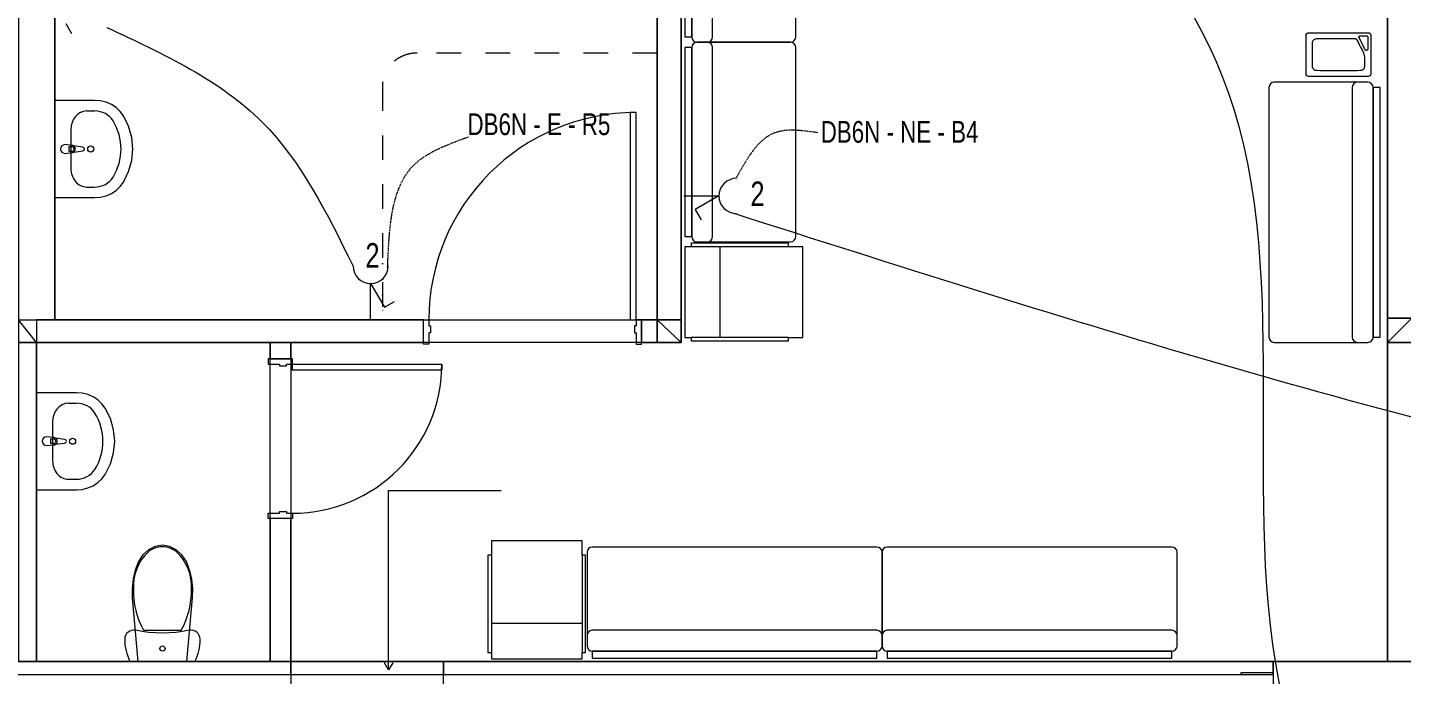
# Model space of a CAD drawing. Header units: millimetres. Extents: x 11356 to 46017, y -5218 to 16780.
# Drawn here: x 16562 to 24480, y 8038 to 11769 of the extents above; entities that cross this region are included whole.
import ezdxf

# ---------------------------------------------------------------- set-up
doc = ezdxf.new("R2010")
doc.units = ezdxf.units.MM
for name, pattern in [('IMPORT-Dashed', [282.222223, 141.111112, -141.111112]), ('IMPORT-Insulation 90', [90, 0, -90, 0, 0]), ('WSP_NZ_Hidden', [9.5, 6.5, -3])]:
    doc.linetypes.add(name, pattern=pattern)
for name, color, linetype, lineweight in [('_Essential Power', 1, 'Continuous', 13), ('_Non Essential Power', 1, 'Continuous', 13), ('A-Des_ Fittings General_Pen_No__1', 7, 'Continuous', 13), ('A-Des_ Fittings General_Pen_No__81', 251, 'Continuous', 18), ('A-Des_ Fittings Plumbing', 7, 'Continuous', 13), ('A-Des_ Fittings Plumbing_Pen_No__81', 251, 'Continuous', 18), ('A-Des_ Furniture - Room Chairs', 7, 'Continuous', 13), ('A-Des_ Furniture - Room Chairs _Pen_No__81', 251, 'Continuous', 18), ('A-Des_ Walls', 7, 'Continuous', 13), ('A-Des_ Walls_Pen_No__81', 251, 'Continuous', 18), ('ARCHICAD Doors_Pen_No__81', 251, 'Continuous', 18), ('L07 Enlarged Ground Proposed Plan 02_GFGF Enlarged Proposed Plan 02_dwg', 8, 'Continuous', 13), ('New_A-Des_ Fittings General_Pen_No__1', 7, 'Continuous', 13), ('New_A-Des_ Walls_Pen_No__27', 250, 'Continuous', 18), ('New_A-Des_ Zones_Pen_No__94', 250, 'Continuous', 18), ('New_A-Doc_ Presentation_Furniture 1_50_Pen_No__85', 250, 'Continuous', 18)]:
    doc.layers.add(name, color=color, linetype=linetype, lineweight=lineweight)
doc.styles.add('Arial Narrow', font='ARIALN.TTF', dxfattribs={"width": 0.9, "height": 125})

# ---------------------------------------------------------------- blocks, each defined once
blk = doc.blocks.new('L07 Enlarged Ground Proposed Plan 02_GFGF Enlarged Proposed Plan 02_dwg_Wall_11_1-12185998-NEW GROUND FLOOR LAYOUT - ELECTRICAL PROPOSED PLAN 02')
at = {"layer": 'A-Des_ Walls', "color": 50, "flags": 128}
for points in [[(23739.7, 8048.3), (23554.7, 8048.3), (23554.7, 8038.3), (23739.7, 8038.3)], [(23739.7, 7798.3), (23554.7, 7798.3), (23554.7, 6613.3), (23739.7, 6613.3)]]:
    blk.add_lwpolyline(points, close=True, dxfattribs=at)
at = {"layer": 'A-Des_ Walls_Pen_No__81', "color": 254}
for p, q in [((23554.7, 7798.3), (23554.7, 6613.3)), ((23739.7, 6613.3), (23739.7, 7798.3))]:
    blk.add_line(p, q, dxfattribs=at)
at = {"layer": 'A-Des_ Walls_Pen_No__81', "color": 254, "flags": 128}
blk.add_lwpolyline([(23739.7, 8038.3), (23739.7, 8048.3), (23554.7, 8048.3), (23554.7, 8038.3)], dxfattribs=at)
blk = doc.blocks.new('L07 Enlarged Ground Proposed Plan 02_GFGF Enlarged Proposed Plan 02_dwg_Wall_31_1-12186035-NEW GROUND FLOOR LAYOUT - ELECTRICAL PROPOSED PLAN 02')
at = {"layer": 'A-Des_ Walls', "color": 50}
for p, q in [((20329.7, 12872.4), (20329.7, 12890.4)), ((20329.7, 10083.3), (20329.7, 12872.4))]:
    blk.add_line(p, q, dxfattribs=at)
at = {"layer": 'A-Des_ Walls', "color": 50, "flags": 128}
blk.add_lwpolyline([(20329.7, 12890.4), (20329.7, 14063.3), (20189.7, 14063.3), (20189.7, 10083.3), (20329.7, 10083.3)], dxfattribs=at)
for points in [[(20189.7, 9953.3), (20329.7, 9953.3), (20189.7, 10083.3)], [(20189.7, 10083.3), (20329.7, 9953.3), (20329.7, 10083.3)]]:
    blk.add_lwpolyline(points, close=True, dxfattribs=at)
at = {"layer": 'A-Des_ Walls_Pen_No__81', "color": 254}
for p, q in [((20189.7, 14063.3), (20189.7, 10083.3)), ((20329.7, 14063.3), (20329.7, 12890.4)), ((20329.7, 12890.4), (20329.7, 12872.4))]:
    blk.add_line(p, q, dxfattribs=at)
at = {"layer": 'A-Des_ Walls_Pen_No__81', "color": 254, "flags": 128}
blk.add_lwpolyline([(20329.7, 12872.4), (20329.7, 9953.3), (20189.7, 9953.3)], dxfattribs=at)
blk = doc.blocks.new('L07 Enlarged Ground Proposed Plan 02_GFGF Enlarged Proposed Plan 02_dwg_CI Tools Door_20__1-12186036-NEW GROUND FLOOR LAYOUT - ELECTRICAL PROPOSED PLAN 02')
at = {"layer": 'ARCHICAD Doors_Pen_No__81', "color": 254, "flags": 128}
for points in [[(20034.7, 11278.3), (20034.7, 10083.3), (20069.7, 10083.3), (20069.7, 11278.3), (20034.7, 11278.3), (20034.7, 10083.3), (20069.7, 10083.3), (20069.7, 11278.3)], [(18884.7, 10048.3), (18884.7, 10008.3), (18874.7, 10008.3), (18874.7, 9943.3), (18844.7, 9943.3), (18844.7, 10083.3), (18874.7, 10083.3), (18874.7, 10048.3), (18884.7, 10048.3), (18884.7, 10008.3), (18874.7, 10008.3), (18874.7, 9943.3), (18844.7, 9943.3), (18844.7, 10083.3), (18874.7, 10083.3), (18874.7, 10048.3)], [(20059.7, 10048.3), (20059.7, 10008.3), (20069.7, 10008.3), (20069.7, 9943.3), (20099.7, 9943.3), (20099.7, 10083.3), (20069.7, 10083.3), (20069.7, 10048.3), (20059.7, 10048.3), (20059.7, 10008.3), (20069.7, 10008.3), (20069.7, 9943.3), (20099.7, 9943.3), (20099.7, 10083.3), (20069.7, 10083.3), (20069.7, 10048.3)]]:
    blk.add_lwpolyline(points, close=True, dxfattribs=at)
at = {"layer": 'ARCHICAD Doors_Pen_No__81', "color": 254}
blk.add_arc((20069.7, 10083.3), 1195, 90, 180, dxfattribs=at)
blk = doc.blocks.new('L07 Enlarged Ground Proposed Plan 02_GFGF Enlarged Proposed Plan 02_dwg_Wall_32_1-12186037-NEW GROUND FLOOR LAYOUT - ELECTRICAL PROPOSED PLAN 02')
at = {"layer": 'A-Des_ Walls', "color": 50, "flags": 128}
for points in [[(16509.7, 10083.3), (16614.7, 10083.3), (16614.7, 9953.3), (16509.7, 10083.3), (16509.7, 9953.3), (16614.7, 9953.3)], [(16614.7, 10083.3), (16614.7, 9953.3), (18844.7, 9953.3), (18844.7, 10083.3)], [(20099.7, 9953.3), (20189.7, 9953.3), (20189.7, 10083.3), (20099.7, 10083.3)]]:
    blk.add_lwpolyline(points, close=True, dxfattribs=at)
at = {"layer": 'A-Des_ Walls_Pen_No__81', "color": 254}
for p, q in [((16509.7, 10083.3), (16509.7, 9953.3)), ((16614.7, 9953.3), (17959.7, 9953.3))]:
    blk.add_line(p, q, dxfattribs=at)
at = {"layer": 'A-Des_ Walls_Pen_No__81', "color": 254, "flags": 128}
for points in [[(18079.7, 9953.3), (18844.7, 9953.3), (18844.7, 10083.3), (16719.7, 10083.3)], [(20189.7, 9953.3), (20099.7, 9953.3), (20099.7, 10083.3), (20189.7, 10083.3)]]:
    blk.add_lwpolyline(points, dxfattribs=at)
blk.add_blockref('L07 Enlarged Ground Proposed Plan 02_GFGF Enlarged Proposed Plan 02_dwg_CI Tools Door_20__1-12186036-NEW GROUND FLOOR LAYOUT - ELECTRICAL PROPOSED PLAN 02', (0, 0))
blk = doc.blocks.new('L07 Enlarged Ground Proposed Plan 02_GFGF Enlarged Proposed Plan 02_dwg_Wall_33_1-12186038-NEW GROUND FLOOR LAYOUT - ELECTRICAL PROPOSED PLAN 02')
at = {"layer": 'A-Des_ Walls', "color": 50, "flags": 128}
blk.add_lwpolyline([(16719.7, 10083.3), (16719.7, 14063.3), (16509.7, 14063.3), (16509.7, 10083.3)], close=True, dxfattribs=at)
at = {"layer": 'A-Des_ Walls_Pen_No__81', "color": 254}
for p, q in [((16509.7, 14063.3), (16509.7, 10083.3)), ((16719.7, 10083.3), (16719.7, 14063.3))]:
    blk.add_line(p, q, dxfattribs=at)
blk = doc.blocks.new('L07 Enlarged Ground Proposed Plan 02_GFGF Enlarged Proposed Plan 02_dwg_CI Tools Door_21__1-12186039-NEW GROUND FLOOR LAYOUT - ELECTRICAL PROPOSED PLAN 02')
at = {"layer": 'ARCHICAD Doors_Pen_No__81', "color": 254, "flags": 128}
for points in [[(18014.7, 9818.3), (18054.7, 9818.3), (18054.7, 9828.3), (18089.7, 9828.3), (18089.7, 9858.3), (17949.7, 9858.3), (17949.7, 9828.3), (18014.7, 9828.3), (18014.7, 9818.3), (18054.7, 9818.3), (18054.7, 9828.3), (18089.7, 9828.3), (18089.7, 9858.3), (17949.7, 9858.3), (17949.7, 9828.3), (18014.7, 9828.3)], [(18949.7, 9793.3), (18089.7, 9793.3), (18089.7, 9828.3), (18949.7, 9828.3), (18949.7, 9793.3), (18089.7, 9793.3), (18089.7, 9828.3), (18949.7, 9828.3)], [(18014.7, 8978.3), (18054.7, 8978.3), (18054.7, 8968.3), (18089.7, 8968.3), (18089.7, 8938.3), (17949.7, 8938.3), (17949.7, 8968.3), (18014.7, 8968.3), (18014.7, 8978.3), (18054.7, 8978.3), (18054.7, 8968.3), (18089.7, 8968.3), (18089.7, 8938.3), (17949.7, 8938.3), (17949.7, 8968.3), (18014.7, 8968.3)]]:
    blk.add_lwpolyline(points, close=True, dxfattribs=at)
at = {"layer": 'ARCHICAD Doors_Pen_No__81', "color": 254}
blk.add_arc((18089.7, 9828.3), 860, 270, 360, dxfattribs=at)
blk = doc.blocks.new('L07 Enlarged Ground Proposed Plan 02_GFGF Enlarged Proposed Plan 02_dwg_Wall_34_1-12186040-NEW GROUND FLOOR LAYOUT - ELECTRICAL PROPOSED PLAN 02')
at = {"layer": 'A-Des_ Walls', "color": 50, "flags": 128}
blk.add_lwpolyline([(17959.7, 9858.3), (18079.7, 9858.3), (18079.7, 9953.3), (17959.7, 9953.3)], close=True, dxfattribs=at)
for points in [[(17959.7, 8938.3), (17959.7, 8113.3), (18079.7, 8113.3)], [(18079.7, 8113.3), (18079.7, 8938.3), (17959.7, 8938.3)]]:
    blk.add_lwpolyline(points, dxfattribs=at)
at = {"layer": 'A-Des_ Walls_Pen_No__81', "color": 254, "flags": 128}
for points in [[(18079.7, 9953.3), (18079.7, 9858.3), (17959.7, 9858.3), (17959.7, 9953.3)], [(18079.7, 8113.3), (18079.7, 8938.3), (17959.7, 8938.3), (17959.7, 8113.3)]]:
    blk.add_lwpolyline(points, dxfattribs=at)
blk.add_blockref('L07 Enlarged Ground Proposed Plan 02_GFGF Enlarged Proposed Plan 02_dwg_CI Tools Door_21__1-12186039-NEW GROUND FLOOR LAYOUT - ELECTRICAL PROPOSED PLAN 02', (0, 0))
blk = doc.blocks.new('L07 Enlarged Ground Proposed Plan 02_GFGF Enlarged Proposed Plan 02_dwg_Wall_35_1-12186041-NEW GROUND FLOOR LAYOUT - ELECTRICAL PROPOSED PLAN 02')
at = {"layer": 'A-Des_ Walls', "color": 50, "flags": 128}
for points in [[(24539.7, 10093.3), (24399.7, 9953.3), (24539.7, 9953.3), (24539.7, 10093.3), (24539.7, 14053.3), (24399.7, 14053.3), (24399.7, 10093.3)], [(24399.7, 10093.3), (24399.7, 9953.3), (24539.7, 10093.3)]]:
    blk.add_lwpolyline(points, close=True, dxfattribs=at)
at = {"layer": 'A-Des_ Walls_Pen_No__81', "color": 254}
blk.add_line((24539.7, 10093.3), (24539.7, 14053.3), dxfattribs=at)
at = {"layer": 'A-Des_ Walls_Pen_No__81', "color": 254, "flags": 128}
blk.add_lwpolyline([(24399.7, 14053.3), (24399.7, 9953.3), (24539.7, 9953.3)], dxfattribs=at)
blk = doc.blocks.new('L07 Enlarged Ground Proposed Plan 02_GFGF Enlarged Proposed Plan 02_dwg_Wall_60_1-12186077-NEW GROUND FLOOR LAYOUT - ELECTRICAL PROPOSED PLAN 02')
at = {"layer": 'A-Des_ Walls', "color": 50}
for p, q in [((18079.7, 8038.3), (18079.7, 8113.3)), ((18959.7, 8113.3), (18959.7, 8038.3)), ((18959.7, 8038.3), (18959.7, 8113.3)), ((16309.7, 8038.3), (18079.7, 8038.3))]:
    blk.add_line(p, q, dxfattribs=at)
at = {"layer": 'A-Des_ Walls', "color": 50, "flags": 128}
for points in [[(18079.7, 8113.3), (16309.7, 8113.3), (16309.7, 8038.3)], [(18959.7, 8113.3), (18079.7, 8113.3), (18079.7, 8038.3), (18959.7, 8038.3)], [(18959.7, 8038.3), (23739.7, 8038.3), (23739.7, 8113.3), (18959.7, 8113.3)]]:
    blk.add_lwpolyline(points, dxfattribs=at)
at = {"layer": 'A-Des_ Walls_Pen_No__81', "color": 254}
for p, q in [((17959.7, 8113.3), (16614.7, 8113.3)), ((18079.7, 8038.3), (18079.7, 8113.3)), ((18959.7, 8113.3), (18959.7, 8038.3))]:
    blk.add_line(p, q, dxfattribs=at)
at = {"layer": 'A-Des_ Walls_Pen_No__81', "color": 254, "flags": 128}
for points in [[(16509.7, 8113.3), (16309.7, 8113.3), (16309.7, 8038.3), (18079.7, 8038.3)], [(18959.7, 8038.3), (23739.7, 8038.3), (23739.7, 8113.3), (18959.7, 8113.3)]]:
    blk.add_lwpolyline(points, dxfattribs=at)
at = {"layer": 'New_A-Des_ Walls_Pen_No__27', "color": 253}
for p, q in [((18959.7, 8113.3), (18079.7, 8113.3)), ((18079.7, 8038.3), (18959.7, 8038.3))]:
    blk.add_line(p, q, dxfattribs=at)
blk = doc.blocks.new('L07 Enlarged Ground Proposed Plan 02_GFGF Enlarged Proposed Plan 02_dwg_Wall_79_1-12186099-NEW GROUND FLOOR LAYOUT - ELECTRICAL PROPOSED PLAN 02')
at = {"layer": 'A-Des_ Walls', "color": 50, "flags": 128}
blk.add_lwpolyline([(16509.7, 9953.3), (16509.7, 8113.3), (16614.7, 8113.3), (16614.7, 9953.3)], close=True, dxfattribs=at)
at = {"layer": 'A-Des_ Walls_Pen_No__81', "color": 254}
for p, q in [((16509.7, 9953.3), (16509.7, 8113.3)), ((16614.7, 8113.3), (16614.7, 9953.3))]:
    blk.add_line(p, q, dxfattribs=at)
blk = doc.blocks.new('L07 Enlarged Ground Proposed Plan 02_GFGF Enlarged Proposed Plan 02_dwg_Wall_124_1-12186161-NEW GROUND FLOOR LAYOUT - ELECTRICAL PROPOSED PLAN 02')
at = {"layer": 'New_A-Des_ Walls_Pen_No__27', "color": 253, "flags": 128}
blk.add_lwpolyline([(18959.7, 8113.3), (18079.7, 8113.3), (18079.7, 7973.3), (18959.7, 7973.3)], close=True, dxfattribs=at)
blk = doc.blocks.new('L07 Enlarged Ground Proposed Plan 02_GFGF Enlarged Proposed Plan 02_dwg_Basin 24_35__1-12186194-NEW GROUND FLOOR LAYOUT - ELECTRICAL PROPOSED PLAN 02')
at = {"layer": 'A-Des_ Fittings Plumbing', "color": 50, "flags": 128}
blk.add_lwpolyline([(16719.7, 10788.3), (16948.8, 10788.3), (16982.5, 10791), (17015.1, 10799), (17045.7, 10812.1), (17073.1, 10829.8), (17096.5, 10851.6), (17115.3, 10876.8), (17145.2, 10937.7), (17163.5, 11002.1), (17169.7, 11068.3), (17163.5, 11134.5), (17145.2, 11199), (17115.3, 11259.8), (17096.5, 11285), (17073.1, 11306.8), (17045.7, 11324.5), (17015.1, 11337.6), (16982.5, 11345.6), (16948.8, 11348.3), (16719.7, 11348.3)], close=True, dxfattribs=at)
at = {"layer": 'A-Des_ Fittings Plumbing_Pen_No__81', "color": 254}
for p, q in [((16903, 11287.4), (16948.8, 11287.4)), ((16812, 11179.2), (16812, 10957.4)), ((16819, 11089.3), (16777, 11093.3)), ((16881.4, 11079.4), (16828.5, 11086)), ((16777, 11043.3), (16819, 11047.3)), ((16828.5, 11050.6), (16881.4, 11057.2)), ((16903, 10849.2), (16948.8, 10849.2))]:
    blk.add_line(p, q, dxfattribs=at)
at = {"layer": 'A-Des_ Fittings Plumbing_Pen_No__81', "color": 254, "flags": 128}
blk.add_lwpolyline([(16719.7, 10788.3), (16948.8, 10788.3), (16982.5, 10791), (17015.1, 10799), (17045.7, 10812.1), (17073.1, 10829.8), (17096.5, 10851.6), (17115.3, 10876.8), (17145.2, 10937.7), (17163.5, 11002.1), (17169.7, 11068.3), (17163.5, 11134.5), (17145.2, 11199), (17115.3, 11259.8), (17096.5, 11285), (17073.1, 11306.8), (17045.7, 11324.5), (17015.1, 11337.6), (16982.5, 11345.6), (16948.8, 11348.3), (16719.7, 11348.3)], close=True, dxfattribs=at)
blk.add_lwpolyline([(16816.8, 11054.7), (16801.9, 11054.7), (16801.9, 11081.9), (16816.8, 11081.9)], dxfattribs=at)
at = {"layer": 'A-Des_ Fittings Plumbing_Pen_No__81', "color": 254}
blk.add_circle((16926.8, 11068.3), 17.5, dxfattribs=at)
for centre, radius, start, end in [((16777, 11068.3), 25, 90, 270), ((16817.1, 11068.3), 21.1, 57.22897, 84.83039), ((16817.1, 11068.3), 21.1, 302.77103, 57.22897), ((16816.8, 11068.3), 13.6, 270, 90), ((16817.1, 11068.3), 21.1, 275.16961, 302.77103), ((16880, 11068.3), 11.2, 277.13892, 82.86108)]:
    blk.add_arc(centre, radius, start, end, dxfattribs=at)
for centre, major_axis, ratio, start_param, end_param in [((16903, 11179.1), (0, 108.3), 0.83962, 0, 1.570796), ((16948.8, 11179.2), (121.2, 0), 0.892754, 0.496975, 1.570796), ((16719.7, 11068.3), (381.8, 0), 0.892754, 5.78621, 6.78016), ((16903, 10957.5), (0, 108.3), 0.83962, 1.570796, 3.141593), ((16948.8, 10957.4), (121.2, 0), 0.892754, 4.712389, 5.78621)]:
    blk.add_ellipse(centre, major_axis=major_axis, ratio=ratio, start_param=start_param, end_param=end_param, dxfattribs=at)
blk = doc.blocks.new('L07 Enlarged Ground Proposed Plan 02_GFGF Enlarged Proposed Plan 02_dwg_Basin 24_36__1-12186195-NEW GROUND FLOOR LAYOUT - ELECTRICAL PROPOSED PLAN 02')
at = {"layer": 'A-Des_ Fittings Plumbing', "color": 50, "flags": 128}
blk.add_lwpolyline([(16614.7, 9103.3), (16843.8, 9103.3), (16877.5, 9106), (16910.1, 9114), (16940.7, 9127.1), (16968.1, 9144.8), (16991.5, 9166.6), (17010.3, 9191.8), (17040.2, 9252.7), (17058.5, 9317.1), (17064.7, 9383.3), (17058.5, 9449.5), (17040.2, 9514), (17010.3, 9574.8), (16991.5, 9600), (16968.1, 9621.8), (16940.7, 9639.5), (16910.1, 9652.6), (16877.5, 9660.6), (16843.8, 9663.3), (16614.7, 9663.3)], close=True, dxfattribs=at)
at = {"layer": 'A-Des_ Fittings Plumbing_Pen_No__81', "color": 254}
for p, q in [((16798, 9602.4), (16843.8, 9602.4)), ((16707, 9494.2), (16707, 9272.4)), ((16714, 9404.3), (16672, 9408.3)), ((16672, 9358.3), (16714, 9362.3)), ((16776.4, 9394.4), (16723.5, 9401)), ((16723.5, 9365.6), (16776.4, 9372.2)), ((16798, 9164.2), (16843.8, 9164.2))]:
    blk.add_line(p, q, dxfattribs=at)
at = {"layer": 'A-Des_ Fittings Plumbing_Pen_No__81', "color": 254, "flags": 128}
blk.add_lwpolyline([(16614.7, 9103.3), (16843.8, 9103.3), (16877.5, 9106), (16910.1, 9114), (16940.7, 9127.1), (16968.1, 9144.8), (16991.5, 9166.6), (17010.3, 9191.8), (17040.2, 9252.7), (17058.5, 9317.1), (17064.7, 9383.3), (17058.5, 9449.5), (17040.2, 9514), (17010.3, 9574.8), (16991.5, 9600), (16968.1, 9621.8), (16940.7, 9639.5), (16910.1, 9652.6), (16877.5, 9660.6), (16843.8, 9663.3), (16614.7, 9663.3)], close=True, dxfattribs=at)
blk.add_lwpolyline([(16711.8, 9369.7), (16696.9, 9369.7), (16696.9, 9396.9), (16711.8, 9396.9)], dxfattribs=at)
at = {"layer": 'A-Des_ Fittings Plumbing_Pen_No__81', "color": 254}
blk.add_circle((16821.8, 9383.3), 17.5, dxfattribs=at)
for centre, radius, start, end in [((16672, 9383.3), 25, 90, 270), ((16711.8, 9383.3), 13.6, 270, 90), ((16712.1, 9383.3), 21.1, 57.22897, 84.83039), ((16712.1, 9383.3), 21.1, 275.16961, 302.77103), ((16712.1, 9383.3), 21.1, 302.77103, 57.22897), ((16775, 9383.3), 11.2, 277.13892, 82.86108)]:
    blk.add_arc(centre, radius, start, end, dxfattribs=at)
for centre, major_axis, ratio, start_param, end_param in [((16798, 9494.1), (0, 108.3), 0.83962, 0, 1.570796), ((16843.8, 9494.2), (121.2, 0), 0.892754, 0.496975, 1.570796), ((16614.7, 9383.3), (381.8, 0), 0.892754, 5.78621, 6.78016), ((16798, 9272.5), (0, 108.3), 0.83962, 1.570796, 3.141593), ((16843.8, 9272.4), (121.2, 0), 0.892754, 4.712389, 5.78621)]:
    blk.add_ellipse(centre, major_axis=major_axis, ratio=ratio, start_param=start_param, end_param=end_param, dxfattribs=at)
blk = doc.blocks.new('L07 Enlarged Ground Proposed Plan 02_GFGF Enlarged Proposed Plan 02_dwg_Sofa Bed Futon 24_69__1-12186228-NEW GROUND FLOOR LAYOUT - ELECTRICAL PROPOSED PLAN 02')
at = {"layer": 'A-Des_ Furniture - Room Chairs _Pen_No__81', "color": 254}
for p, q in [((23715.8, 11423.3), (23715.8, 9983.3)), ((24285.8, 11453.3), (23745.8, 11453.3)), ((24195.8, 11423.3), (24195.8, 9983.3)), ((23745.8, 9953.3), (24285.8, 9953.3))]:
    blk.add_line(p, q, dxfattribs=at)
at = {"layer": 'A-Des_ Furniture - Room Chairs _Pen_No__81', "color": 254, "flags": 128}
blk.add_lwpolyline([(24315.8, 9983.3), (24315.8, 11423.3), (24315.8, 9983.3), (24355.8, 9983.3), (24355.8, 11423.3), (24315.8, 11423.3)], dxfattribs=at)
at = {"layer": 'A-Des_ Furniture - Room Chairs _Pen_No__81', "color": 254}
for centre, start, end in [((23745.8, 11423.3), 90, 180), ((24225.8, 11423.3), 90, 180), ((24285.8, 11423.3), 0, 90), ((23745.8, 9983.3), 180, 270), ((24225.8, 9983.3), 180, 270), ((24285.8, 9983.3), 270, 0)]:
    blk.add_arc(centre, 30, start, end, dxfattribs=at)
blk = doc.blocks.new('L07 Enlarged Ground Proposed Plan 02_GFGF Enlarged Proposed Plan 02_dwg_Sanitary_Waste-Bins_Jofel_Metallic-bin-for-recycling_71__1-12186230-NEW GROUND FLOOR LAYOUT - ELECTRICAL PROPOSED PLAN 02')
at = {"layer": 'A-Des_ Fittings General_Pen_No__81', "color": 254, "flags": 128}
for points in [[(23944.6, 11738.4), (24287.6, 11738.4), (24293.1, 11737.3), (24298.2, 11734), (24301.5, 11728.9), (24302.6, 11723.4), (24302.6, 11501.4), (24301.5, 11495.8), (24298.2, 11490.8), (24293.1, 11487.4), (24287.6, 11486.4), (23944.6, 11486.4), (23939.1, 11487.4), (23934, 11490.8), (23930.6, 11495.8), (23929.6, 11501.4), (23929.6, 11723.4), (23930.6, 11728.9), (23934, 11734), (23939.1, 11737.3)], [(24277.1, 11636.9), (24275.9, 11637.1), (24274.8, 11637.3), (24273.8, 11637.8), (24272.9, 11638.5), (24272.1, 11639.3), (24271.4, 11640.3), (24267.1, 11648.4), (24256.5, 11668.8), (24245.8, 11689.1), (24234.8, 11710.5), (24234.5, 11711.4), (24234.3, 11712.2), (24234.3, 11713), (24234.3, 11713.9), (24234.4, 11714.7), (24234.7, 11715.6), (24235, 11716.4), (24235.4, 11717.1), (24235.8, 11717.8), (24236.4, 11718.5), (24237, 11719.1), (24237.7, 11719.6), (24238.4, 11720.1), (24239.2, 11720.4), (24240, 11720.7), (24240.8, 11720.8), (24253.5, 11720.9), (24276.4, 11720.9), (24277.3, 11721), (24278.2, 11720.9), (24279, 11720.8), (24279.9, 11720.5), (24280.6, 11720.2), (24281.4, 11719.8), (24282.1, 11719.3), (24282.7, 11718.7), (24283.3, 11718.1), (24283.8, 11717.4), (24284.3, 11716.7), (24284.6, 11715.9), (24284.9, 11715.1), (24285, 11714.2), (24285.1, 11713.3), (24285, 11712.5), (24285.1, 11689.5), (24285.1, 11666.6), (24285, 11643.6), (24284.8, 11642.4), (24284.5, 11641.3), (24283.9, 11640.3), (24283.2, 11639.4), (24282.4, 11638.7), (24281.4, 11638), (24280.4, 11637.5), (24279.3, 11637.2), (24278.2, 11637)], [(23991.1, 11520), (23986.6, 11520.5), (23984.4, 11521), (23982.3, 11521.7), (23980.2, 11522.6), (23978.3, 11523.7), (23974.7, 11526.4), (23971.6, 11529.7), (23970.3, 11531.5), (23969.2, 11533.4), (23968.3, 11535.5), (23967.6, 11537.6), (23966.7, 11542), (23966.1, 11550.9), (23966.1, 11568.9), (23966.1, 11586.9), (23966.1, 11604.8), (23966.1, 11622.8), (23966.1, 11640.8), (23966.1, 11658.7), (23966.4, 11681.2), (23967.2, 11685.6), (23968.7, 11689.8), (23969.7, 11691.8), (23970.8, 11693.7), (23972.1, 11695.5), (23973.6, 11697.1), (23975.2, 11698.6), (23977, 11699.9), (23978.9, 11701.1), (23980.8, 11702.1), (23985, 11703.6), (23989.4, 11704.5), (24011.9, 11704.9), (24029.9, 11704.9), (24047.8, 11704.9), (24065.8, 11704.9), (24083.8, 11704.9), (24101.7, 11704.9), (24119.7, 11704.9), (24137.7, 11704.9), (24155.6, 11704.9), (24173.6, 11704.9), (24191.6, 11704.9), (24211.9, 11704.8), (24214.1, 11704.4), (24215.2, 11704.1), (24216.2, 11703.7), (24217.2, 11703.3), (24218.1, 11702.7), (24218.9, 11702), (24219.6, 11701.2), (24220.8, 11699.3), (24227.1, 11687.3), (24235.4, 11671.3), (24243.7, 11655.4), (24252, 11639.4), (24260.2, 11623.4), (24263.3, 11615), (24265.2, 11606.3), (24266.1, 11597.4), (24266.1, 11579.4), (24266.1, 11561.4), (24265.8, 11543.5), (24265.2, 11539), (24264.6, 11536.8), (24263.9, 11534.7), (24262.9, 11532.7), (24261.7, 11530.8), (24258.7, 11527.4), (24255.3, 11524.4), (24253.4, 11523.2), (24251.4, 11522.2), (24249.3, 11521.4), (24247.1, 11520.8), (24242.7, 11520.2), (24224.7, 11519.8), (24206.8, 11519.8), (24188.8, 11519.8), (24170.8, 11519.8), (24152.8, 11519.8), (24134.9, 11519.8), (24116.9, 11519.8), (24098.9, 11519.8), (24081, 11519.8), (24063, 11519.8), (24045, 11519.8), (24027, 11519.8), (24009.1, 11519.8)]]:
    blk.add_lwpolyline(points, close=True, dxfattribs=at)
blk = doc.blocks.new('L07 Enlarged Ground Proposed Plan 02_GFGF Enlarged Proposed Plan 02_dwg_Sofa Bed Futon 24_72__1-12186231-NEW GROUND FLOOR LAYOUT - ELECTRICAL PROPOSED PLAN 02')
at = {"layer": 'A-Des_ Furniture - Room Chairs _Pen_No__81', "color": 254}
for p, q in [((21486.7, 8743.3), (21486.7, 8203.3)), ((23156.7, 8773.3), (21516.7, 8773.3)), ((23186.7, 8203.3), (23186.7, 8743.3)), ((23156.7, 8293.3), (21516.7, 8293.3))]:
    blk.add_line(p, q, dxfattribs=at)
at = {"layer": 'A-Des_ Furniture - Room Chairs _Pen_No__81', "color": 254, "flags": 128}
blk.add_lwpolyline([(21516.7, 8173.3), (23156.7, 8173.3), (21516.7, 8173.3), (21516.7, 8133.3), (23156.7, 8133.3), (23156.7, 8173.3)], dxfattribs=at)
at = {"layer": 'A-Des_ Furniture - Room Chairs _Pen_No__81', "color": 254}
for centre, start, end in [((21516.7, 8743.3), 90, 180), ((23156.7, 8743.3), 0, 90), ((21516.7, 8263.3), 90, 180), ((23156.7, 8263.3), 0, 90), ((21516.7, 8203.3), 180, 270), ((23156.7, 8203.3), 270, 360)]:
    blk.add_arc(centre, 30, start, end, dxfattribs=at)
blk = doc.blocks.new('L07 Enlarged Ground Proposed Plan 02_GFGF Enlarged Proposed Plan 02_dwg_Sofa Bed Futon 24_73__1-12186232-NEW GROUND FLOOR LAYOUT - ELECTRICAL PROPOSED PLAN 02')
at = {"layer": 'A-Des_ Furniture - Room Chairs _Pen_No__81', "color": 254}
for p, q in [((20959.7, 12834.3), (20419.7, 12834.3)), ((20509.7, 11714.3), (20509.7, 12804.3)), ((20989.7, 11714.3), (20989.7, 12804.3)), ((20419.7, 11684.3), (20959.7, 11684.3))]:
    blk.add_line(p, q, dxfattribs=at)
at = {"layer": 'A-Des_ Furniture - Room Chairs _Pen_No__81', "color": 254, "flags": 128}
blk.add_lwpolyline([(20389.7, 12804.3), (20389.7, 11714.3), (20389.7, 12804.3), (20349.7, 12804.3), (20349.7, 11714.3), (20389.7, 11714.3)], dxfattribs=at)
at = {"layer": 'A-Des_ Furniture - Room Chairs _Pen_No__81', "color": 254}
for centre, start, end in [((20419.7, 12804.3), 90, 180), ((20479.7, 12804.3), 0, 90), ((20959.7, 12804.3), 0, 90), ((20419.7, 11714.3), 180, 270), ((20479.7, 11714.3), 270, 0), ((20959.7, 11714.3), 270, 360)]:
    blk.add_arc(centre, 30, start, end, dxfattribs=at)
blk = doc.blocks.new('L07 Enlarged Ground Proposed Plan 02_GFGF Enlarged Proposed Plan 02_dwg_Sofa Bed Futon 24_74__1-12186233-NEW GROUND FLOOR LAYOUT - ELECTRICAL PROPOSED PLAN 02')
at = {"layer": 'A-Des_ Furniture - Room Chairs _Pen_No__81', "color": 254}
for p, q in [((20959.7, 11683.6), (20419.7, 11683.6)), ((20509.7, 10563.6), (20509.7, 11653.6)), ((20989.7, 10563.6), (20989.7, 11653.6)), ((20419.7, 10533.6), (20959.7, 10533.6))]:
    blk.add_line(p, q, dxfattribs=at)
at = {"layer": 'A-Des_ Furniture - Room Chairs _Pen_No__81', "color": 254, "flags": 128}
blk.add_lwpolyline([(20389.7, 11653.6), (20389.7, 10563.6), (20389.7, 11653.6), (20349.7, 11653.6), (20349.7, 10563.6), (20389.7, 10563.6)], dxfattribs=at)
at = {"layer": 'A-Des_ Furniture - Room Chairs _Pen_No__81', "color": 254}
for centre, start, end in [((20419.7, 11653.6), 90, 180), ((20479.7, 11653.6), 0, 90), ((20959.7, 11653.6), 0, 90), ((20419.7, 10563.6), 180, 270), ((20479.7, 10563.6), 270, 0), ((20959.7, 10563.6), 270, 360)]:
    blk.add_arc(centre, 30, start, end, dxfattribs=at)
blk = doc.blocks.new('L07 Enlarged Ground Proposed Plan 02_GFGF Enlarged Proposed Plan 02_dwg_Sofa Bed Futon 24_75__1-12186234-NEW GROUND FLOOR LAYOUT - ELECTRICAL PROPOSED PLAN 02')
at = {"layer": 'A-Des_ Furniture - Room Chairs _Pen_No__81', "color": 254}
for p, q in [((19786.7, 8743.3), (19786.7, 8203.3)), ((21456.7, 8773.3), (19816.7, 8773.3)), ((21486.7, 8203.3), (21486.7, 8743.3)), ((21456.7, 8293.3), (19816.7, 8293.3))]:
    blk.add_line(p, q, dxfattribs=at)
at = {"layer": 'A-Des_ Furniture - Room Chairs _Pen_No__81', "color": 254, "flags": 128}
blk.add_lwpolyline([(19816.7, 8173.3), (21456.7, 8173.3), (19816.7, 8173.3), (19816.7, 8133.3), (21456.7, 8133.3), (21456.7, 8173.3)], dxfattribs=at)
at = {"layer": 'A-Des_ Furniture - Room Chairs _Pen_No__81', "color": 254}
for centre, start, end in [((19816.7, 8743.3), 90, 180), ((21456.7, 8743.3), 0, 90), ((19816.7, 8263.3), 90, 180), ((21456.7, 8263.3), 0, 90), ((19816.7, 8203.3), 180, 270), ((21456.7, 8203.3), 270, 0)]:
    blk.add_arc(centre, 30, start, end, dxfattribs=at)
blk = doc.blocks.new('L07 Enlarged Ground Proposed Plan 02_GFGF Enlarged Proposed Plan 02_dwg_WC 24_101__1-12186365-NEW GROUND FLOOR LAYOUT - ELECTRICAL PROPOSED PLAN 02')
at = {"layer": 'A-Des_ Fittings Plumbing', "color": 50, "flags": 128}
for points in [[(17509.1, 8588), (17496.7, 8640.1), (17477.7, 8689.2), (17452.1, 8728.2), (17419, 8758), (17380.7, 8776.8), (17339.7, 8783.3), (17298.6, 8776.8), (17260.3, 8758), (17227.3, 8728.2), (17201.7, 8689.2), (17182.7, 8640.1), (17170.3, 8588), (17164.8, 8534.2), (17166.3, 8480.1), (17198.7, 8113.3), (17480.7, 8113.3), (17513, 8480.1), (17514.6, 8534.2)], [(17526.5, 8113.3), (17533.6, 8128.4), (17539.8, 8143.9), (17545, 8159.7), (17549.4, 8175.7), (17552.8, 8192.1), (17555.2, 8208.5), (17556.7, 8225.1), (17557.2, 8241.8), (17555.9, 8253.3), (17552.1, 8264.3), (17546, 8274.2), (17537.9, 8282.5), (17528.2, 8288.8), (17517.3, 8292.8), (17505.7, 8294.3), (17494.2, 8293.3), (17455.9, 8286.5), (17417.3, 8281.6), (17378.6, 8278.7), (17339.7, 8277.7), (17300.8, 8278.7), (17262, 8281.6), (17223.5, 8286.5), (17185.2, 8293.3), (17173.6, 8294.3), (17162.1, 8292.8), (17151.2, 8288.8), (17141.5, 8282.5), (17133.4, 8274.2), (17127.3, 8264.3), (17123.5, 8253.3), (17122.2, 8241.8), (17122.7, 8225.1), (17124.1, 8208.5), (17126.6, 8192.1), (17130, 8175.7), (17134.3, 8159.7), (17139.6, 8143.9), (17145.8, 8128.4), (17152.9, 8113.3)]]:
    blk.add_lwpolyline(points, close=True, dxfattribs=at)
at = {"layer": 'A-Des_ Fittings Plumbing_Pen_No__81', "color": 254, "flags": 128}
for points in [[(17509.1, 8588), (17496.7, 8640.1), (17477.7, 8689.2), (17452.1, 8728.2), (17419, 8758), (17380.7, 8776.8), (17339.7, 8783.3), (17298.6, 8776.8), (17260.3, 8758), (17227.3, 8728.2), (17201.7, 8689.2), (17182.7, 8640.1), (17170.3, 8588), (17164.8, 8534.2), (17166.3, 8480.1), (17198.7, 8113.3), (17480.7, 8113.3), (17513, 8480.1), (17514.6, 8534.2)], [(17526.5, 8113.3), (17533.6, 8128.4), (17539.8, 8143.9), (17545, 8159.7), (17549.4, 8175.7), (17552.8, 8192.1), (17555.2, 8208.5), (17556.7, 8225.1), (17557.2, 8241.8), (17555.9, 8253.3), (17552.1, 8264.3), (17546, 8274.2), (17537.9, 8282.5), (17528.2, 8288.8), (17517.3, 8292.8), (17505.7, 8294.3), (17494.2, 8293.3), (17455.9, 8286.5), (17417.3, 8281.6), (17378.6, 8278.7), (17339.7, 8277.7), (17300.8, 8278.7), (17262, 8281.6), (17223.5, 8286.5), (17185.2, 8293.3), (17173.6, 8294.3), (17162.1, 8292.8), (17151.2, 8288.8), (17141.5, 8282.5), (17133.4, 8274.2), (17127.3, 8264.3), (17123.5, 8253.3), (17122.2, 8241.8), (17122.7, 8225.1), (17124.1, 8208.5), (17126.6, 8192.1), (17130, 8175.7), (17134.3, 8159.7), (17139.6, 8143.9), (17145.8, 8128.4), (17152.9, 8113.3)]]:
    blk.add_lwpolyline(points, close=True, dxfattribs=at)
blk.add_lwpolyline([(17230.7, 8294.5), (17339.7, 8294.5), (17448.6, 8294.5)], dxfattribs=at)
at = {"layer": 'A-Des_ Fittings Plumbing_Pen_No__81', "color": 254}
for centre, major_axis, start_param, end_param in [((17429.1, 8544.9), (0, 269.1), 0.725935, 1.626524), ((17340.5, 8629.2), (0, 145.1), 0.005861, 0.632505), ((17338.9, 8629.2), (0, 145.1), 5.650681, 6.277325), ((17250.2, 8544.9), (0, 269.1), 4.656658, 5.557246), ((17597.8, 8519.4), (0, 445.5), 1.547178, 2.100199), ((17081.6, 8519.4), (0, 445.5), 4.182984, 4.736005)]:
    blk.add_ellipse(centre, major_axis=major_axis, ratio=0.954628, start_param=start_param, end_param=end_param, dxfattribs=at)
blk.add_ellipse((17339.7, 8188.3), major_axis=(15, 0), ratio=0.999724, dxfattribs=at)
blk = doc.blocks.new('L07 Enlarged Ground Proposed Plan 02_GFGF Enlarged Proposed Plan 02_dwg_Armchair 03 24_117__1-12186381-NEW GROUND FLOOR LAYOUT - ELECTRICAL PROPOSED PLAN 02')
at = {"layer": 'A-Des_ Furniture - Room Chairs', "color": 50, "flags": 128}
blk.add_lwpolyline([(19235.5, 8808.8), (19235.5, 8726.5), (19215.4, 8726.5), (19215.4, 8164.7), (19235.5, 8164.7), (19235.5, 8128.8), (19757.9, 8128.8), (19757.9, 8164.7), (19778, 8164.7), (19778, 8726.5), (19757.9, 8726.5), (19757.9, 8808.8)], close=True, dxfattribs=at)
at = {"layer": 'A-Des_ Furniture - Room Chairs _Pen_No__81', "color": 254}
for p, q in [((19235.5, 8726.5), (19235.5, 8164.7)), ((19757.9, 8726.5), (19757.9, 8164.7)), ((19757.9, 8332.1), (19235.5, 8332.1))]:
    blk.add_line(p, q, dxfattribs=at)
at = {"layer": 'A-Des_ Furniture - Room Chairs _Pen_No__81', "color": 254, "flags": 128}
blk.add_lwpolyline([(19235.5, 8808.8), (19235.5, 8726.5), (19215.4, 8726.5), (19215.4, 8164.7), (19235.5, 8164.7), (19235.5, 8128.8), (19757.9, 8128.8), (19757.9, 8164.7), (19778, 8164.7), (19778, 8726.5), (19757.9, 8726.5), (19757.9, 8808.8)], close=True, dxfattribs=at)
blk = doc.blocks.new('L07 Enlarged Ground Proposed Plan 02_GFGF Enlarged Proposed Plan 02_dwg_Armchair 03 24_147__1-12186443-NEW GROUND FLOOR LAYOUT - ELECTRICAL PROPOSED PLAN 02')
at = {"layer": 'A-Des_ Furniture - Room Chairs', "color": 50, "flags": 128}
blk.add_lwpolyline([(21029.7, 10504.5), (20947.4, 10504.5), (20947.4, 10524.6), (20385.6, 10524.6), (20385.6, 10504.5), (20349.7, 10504.5), (20349.7, 9982.1), (20385.6, 9982.1), (20385.6, 9962.1), (20947.4, 9962.1), (20947.4, 9982.1), (21029.7, 9982.1)], close=True, dxfattribs=at)
at = {"layer": 'A-Des_ Furniture - Room Chairs _Pen_No__81', "color": 254}
for p, q in [((20947.4, 10504.5), (20385.6, 10504.5)), ((20553, 9982.1), (20553, 10504.5)), ((20947.4, 9982.1), (20385.6, 9982.1))]:
    blk.add_line(p, q, dxfattribs=at)
at = {"layer": 'A-Des_ Furniture - Room Chairs _Pen_No__81', "color": 254, "flags": 128}
blk.add_lwpolyline([(21029.7, 10504.5), (20947.4, 10504.5), (20947.4, 10524.6), (20385.6, 10524.6), (20385.6, 10504.5), (20349.7, 10504.5), (20349.7, 9982.1), (20385.6, 9982.1), (20385.6, 9962.1), (20947.4, 9962.1), (20947.4, 9982.1), (21029.7, 9982.1)], close=True, dxfattribs=at)
blk = doc.blocks.new('L07 Enlarged Ground Proposed Plan 02_GFGF Enlarged Proposed Plan 02_dwg_ARROWHEAD_14-12186451-NEW GROUND FLOOR LAYOUT - ELECTRICAL PROPOSED PLAN 02')
at = {"layer": 'New_A-Doc_ Presentation_Furniture 1_50_Pen_No__85', "color": 9, "lineweight": 13}
blk.add_line((0, 0), (-1, 0), dxfattribs=at)
at = {"layer": 'New_A-Doc_ Presentation_Furniture 1_50_Pen_No__85', "color": 9, "lineweight": 13, "flags": 128}
blk.add_lwpolyline([(-0.9093, 0.525), (0, 0), (-0.9093, -0.525)], dxfattribs=at)
blk = doc.blocks.new('L07 Enlarged Ground Proposed Plan 02_GFGF Enlarged Proposed Plan 02_dwg-12097911-NEW GROUND FLOOR LAYOUT - ELECTRICAL PROPOSED PLAN 02')
at = {"layer": 'A-Des_ Fittings General_Pen_No__1', "color": 9, "linetype": 'IMPORT-Dashed'}
for p, q in [((20189.7, 11621), (18807, 11621)), ((18607, 11429.3), (18607, 10083.3))]:
    blk.add_line(p, q, dxfattribs=at)
blk.add_arc((18802.9, 11425.1), 195.9, 88.78881, 178.78876, dxfattribs=at)
at = {"layer": 'New_A-Des_ Fittings General_Pen_No__1', "color": 9, "linetype": 'IMPORT-Insulation 90'}
blk.add_line((18607, 10408.5), (18607, 10083.3), dxfattribs=at)
at = {"layer": 'New_A-Des_ Zones_Pen_No__94', "color": 253}
for p, q in [((18079.7, 9953.3), (18079.7, 8113.3)), ((18079.7, 8113.3), (18959.7, 8113.3))]:
    blk.add_line(p, q, dxfattribs=at)
at = {"layer": 'New_A-Des_ Zones_Pen_No__94', "color": 253, "flags": 128}
for points in [[(18959.7, 8113.3), (20329.7, 8113.3), (24399.7, 8113.3), (24399.7, 9953.3), (24399.7, 14113.3), (20329.7, 14113.3), (20329.7, 12890.4)], [(16719.7, 12263.3), (16719.7, 10083.3), (20189.7, 10083.3), (20189.7, 14063.3), (17419.7, 14063.3)], [(20329.7, 12872.4), (20329.7, 9953.3), (18079.7, 9953.3)], [(23739.7, 8048.3), (23739.7, 3773.3), (22829.7, 3773.3), (22829.7, 1373.3), (23739.7, 1373.3), (23739.7, -3311.6), (25919.7, -3311.6), (25919.7, -2319.3), (26320.7, -2319.3), (26316.4, 98), (25919.7, 98), (25919.7, 1373.3), (32239.7, 1373.3), (32239.7, 3773.3), (25919.7, 3773.3), (25919.7, 8048.3), (25919.7, 8113.3), (24399.7, 8113.3), (23739.7, 8113.3), (23739.7, 8048.3)]]:
    blk.add_lwpolyline(points, dxfattribs=at)
for points in [[(24399.7, 8113.3), (25919.7, 8113.3), (31899.7, 8113.3), (31899.7, 9068.3), (32084.7, 9253.3), (32229.7, 9253.3), (35174, 9253.3), (35174, 9513.3), (35494, 9513.3), (35494, 10623.3), (30919.7, 10623.3), (30919.7, 9953.3), (24399.7, 9953.3)], [(16614.7, 9953.3), (16614.7, 8113.3), (17959.7, 8113.3), (17959.7, 9953.3)]]:
    blk.add_lwpolyline(points, close=True, dxfattribs=at)
at = {"layer": 'New_A-Doc_ Presentation_Furniture 1_50_Pen_No__85', "color": 253}
blk.add_line((18642.7, 8110.9), (18642.7, 8113.3), dxfattribs=at)
at = {"layer": 'New_A-Doc_ Presentation_Furniture 1_50_Pen_No__85', "color": 253, "flags": 128}
blk.add_lwpolyline([(18642.7, 8113.3), (18642.7, 9099.2), (19292.5, 9099.2)], dxfattribs=at)
for name in ['L07 Enlarged Ground Proposed Plan 02_GFGF Enlarged Proposed Plan 02_dwg_Wall_33_1-12186038-NEW GROUND FLOOR LAYOUT - ELECTRICAL PROPOSED PLAN 02', 'L07 Enlarged Ground Proposed Plan 02_GFGF Enlarged Proposed Plan 02_dwg_Wall_31_1-12186035-NEW GROUND FLOOR LAYOUT - ELECTRICAL PROPOSED PLAN 02', 'L07 Enlarged Ground Proposed Plan 02_GFGF Enlarged Proposed Plan 02_dwg_Wall_35_1-12186041-NEW GROUND FLOOR LAYOUT - ELECTRICAL PROPOSED PLAN 02', 'L07 Enlarged Ground Proposed Plan 02_GFGF Enlarged Proposed Plan 02_dwg_Sofa Bed Futon 24_73__1-12186232-NEW GROUND FLOOR LAYOUT - ELECTRICAL PROPOSED PLAN 02', 'L07 Enlarged Ground Proposed Plan 02_GFGF Enlarged Proposed Plan 02_dwg_Sanitary_Waste-Bins_Jofel_Metallic-bin-for-recycling_71__1-12186230-NEW GROUND FLOOR LAYOUT - ELECTRICAL PROPOSED PLAN 02', 'L07 Enlarged Ground Proposed Plan 02_GFGF Enlarged Proposed Plan 02_dwg_Sofa Bed Futon 24_74__1-12186233-NEW GROUND FLOOR LAYOUT - ELECTRICAL PROPOSED PLAN 02', 'L07 Enlarged Ground Proposed Plan 02_GFGF Enlarged Proposed Plan 02_dwg_Sofa Bed Futon 24_69__1-12186228-NEW GROUND FLOOR LAYOUT - ELECTRICAL PROPOSED PLAN 02', 'L07 Enlarged Ground Proposed Plan 02_GFGF Enlarged Proposed Plan 02_dwg_Basin 24_35__1-12186194-NEW GROUND FLOOR LAYOUT - ELECTRICAL PROPOSED PLAN 02', 'L07 Enlarged Ground Proposed Plan 02_GFGF Enlarged Proposed Plan 02_dwg_Wall_32_1-12186037-NEW GROUND FLOOR LAYOUT - ELECTRICAL PROPOSED PLAN 02', 'L07 Enlarged Ground Proposed Plan 02_GFGF Enlarged Proposed Plan 02_dwg_Armchair 03 24_147__1-12186443-NEW GROUND FLOOR LAYOUT - ELECTRICAL PROPOSED PLAN 02', 'L07 Enlarged Ground Proposed Plan 02_GFGF Enlarged Proposed Plan 02_dwg_Wall_79_1-12186099-NEW GROUND FLOOR LAYOUT - ELECTRICAL PROPOSED PLAN 02', 'L07 Enlarged Ground Proposed Plan 02_GFGF Enlarged Proposed Plan 02_dwg_Wall_34_1-12186040-NEW GROUND FLOOR LAYOUT - ELECTRICAL PROPOSED PLAN 02', 'L07 Enlarged Ground Proposed Plan 02_GFGF Enlarged Proposed Plan 02_dwg_Basin 24_36__1-12186195-NEW GROUND FLOOR LAYOUT - ELECTRICAL PROPOSED PLAN 02', 'L07 Enlarged Ground Proposed Plan 02_GFGF Enlarged Proposed Plan 02_dwg_Armchair 03 24_117__1-12186381-NEW GROUND FLOOR LAYOUT - ELECTRICAL PROPOSED PLAN 02', 'L07 Enlarged Ground Proposed Plan 02_GFGF Enlarged Proposed Plan 02_dwg_WC 24_101__1-12186365-NEW GROUND FLOOR LAYOUT - ELECTRICAL PROPOSED PLAN 02', 'L07 Enlarged Ground Proposed Plan 02_GFGF Enlarged Proposed Plan 02_dwg_Sofa Bed Futon 24_75__1-12186234-NEW GROUND FLOOR LAYOUT - ELECTRICAL PROPOSED PLAN 02', 'L07 Enlarged Ground Proposed Plan 02_GFGF Enlarged Proposed Plan 02_dwg_Sofa Bed Futon 24_72__1-12186231-NEW GROUND FLOOR LAYOUT - ELECTRICAL PROPOSED PLAN 02', 'L07 Enlarged Ground Proposed Plan 02_GFGF Enlarged Proposed Plan 02_dwg_Wall_60_1-12186077-NEW GROUND FLOOR LAYOUT - ELECTRICAL PROPOSED PLAN 02', 'L07 Enlarged Ground Proposed Plan 02_GFGF Enlarged Proposed Plan 02_dwg_Wall_124_1-12186161-NEW GROUND FLOOR LAYOUT - ELECTRICAL PROPOSED PLAN 02', 'L07 Enlarged Ground Proposed Plan 02_GFGF Enlarged Proposed Plan 02_dwg_Wall_11_1-12185998-NEW GROUND FLOOR LAYOUT - ELECTRICAL PROPOSED PLAN 02']:
    blk.add_blockref(name, (0, 0))
at = {"xscale": 45.6, "yscale": 45.6, "zscale": 45.6, "rotation": 270}
blk.add_blockref('L07 Enlarged Ground Proposed Plan 02_GFGF Enlarged Proposed Plan 02_dwg_ARROWHEAD_14-12186451-NEW GROUND FLOOR LAYOUT - ELECTRICAL PROPOSED PLAN 02', (18642.7, 8065.3), dxfattribs=at)

msp = doc.modelspace()

# ---------------------------------------------------------------- linework, layer by layer
at = {"layer": '_Essential Power', "color": 10, "lineweight": 18}
for p, q in [((16782.5, 11792.2), (16816.4, 11733.5)), ((18539.6, 10089.2), (18539.6, 10292.4)), ((18539.6, 10292.4), (18618.6, 10155.5)), ((18618.6, 10155.5), (18677.3, 10189.4))]:
    msp.add_line(p, q, dxfattribs=at)
msp.add_arc((18539.6, 10394), 101.6, 180, 0, dxfattribs=at)
at = {"layer": '_Essential Power'}
for points in [[(26437.2, 4984.3), (23856.1, 7678.2), (23515.1, 11295.9), (21444.4, 13807.3)], [(17020.2, 11768.8), (17914.5, 11223.6), (18438, 10393.3)]]:
    msp.add_spline(points, degree=3, dxfattribs=at)
at = {"layer": '_Essential Power', "color": 18, "linetype": 'WSP_NZ_Hidden', "true_color": 0x000000}
msp.add_spline([(18637.5, 10386), (18788.8, 10975.5), (19103.2, 11138.4)], degree=3, dxfattribs=at)
at = {"layer": '_Non Essential Power', "color": 10, "lineweight": 18}
for p, q in [((20343.3, 10797.8), (20546.5, 10797.8)), ((20546.5, 10797.8), (20409.6, 10718.8)), ((20409.6, 10718.8), (20443.5, 10660.1))]:
    msp.add_line(p, q, dxfattribs=at)
msp.add_arc((20648.1, 10797.8), 101.6, 90, 270, dxfattribs=at)
at = {"layer": '_Non Essential Power', "color": 18, "linetype": 'WSP_NZ_Hidden', "true_color": 0x000000}
msp.add_spline([(20645.1, 10898.2), (20871.6, 11164), (21113.9, 11164)], degree=3, dxfattribs=at)
at = {"layer": '_Non Essential Power'}
msp.add_spline([(20637.9, 10695.5), (26174, 9134.8), (30837.5, 8429.7)], degree=3, dxfattribs=at)

# ---------------------------------------------------------------- block references
at = {"layer": 'L07 Enlarged Ground Proposed Plan 02_GFGF Enlarged Proposed Plan 02_dwg', "color": 253, "lineweight": 18}
msp.add_blockref('L07 Enlarged Ground Proposed Plan 02_GFGF Enlarged Proposed Plan 02_dwg-12097911-NEW GROUND FLOOR LAYOUT - ELECTRICAL PROPOSED PLAN 02', (0, 0), dxfattribs=at)

# ---------------------------------------------------------------- texts
at = {"layer": '_Essential Power', "color": 0, "insert": (19097.5, 11273.5), "char_height": 125, "width": 1190.506, "attachment_point": 1, "style": 'Arial Narrow'}
msp.add_mtext('DB6N - E - R5', dxfattribs=at)
at = {"layer": '_Essential Power', "color": 1, "insert": (18509.7, 10525.7), "char_height": 141.1, "width": 97.748, "attachment_point": 1, "style": 'Arial Narrow'}
msp.add_mtext('2', dxfattribs=at)
at = {"layer": '_Non Essential Power', "color": 0, "insert": (21132.7, 11229.5), "char_height": 125, "width": 1190.506, "attachment_point": 1, "style": 'Arial Narrow'}
msp.add_mtext('DB6N - NE - B4', dxfattribs=at)
at = {"layer": '_Non Essential Power', "color": 1, "insert": (20728.2, 10880.8), "char_height": 141.1, "width": 97.748, "attachment_point": 1, "style": 'Arial Narrow'}
msp.add_mtext('2', dxfattribs=at)

doc.saveas('drawing.dxf')
